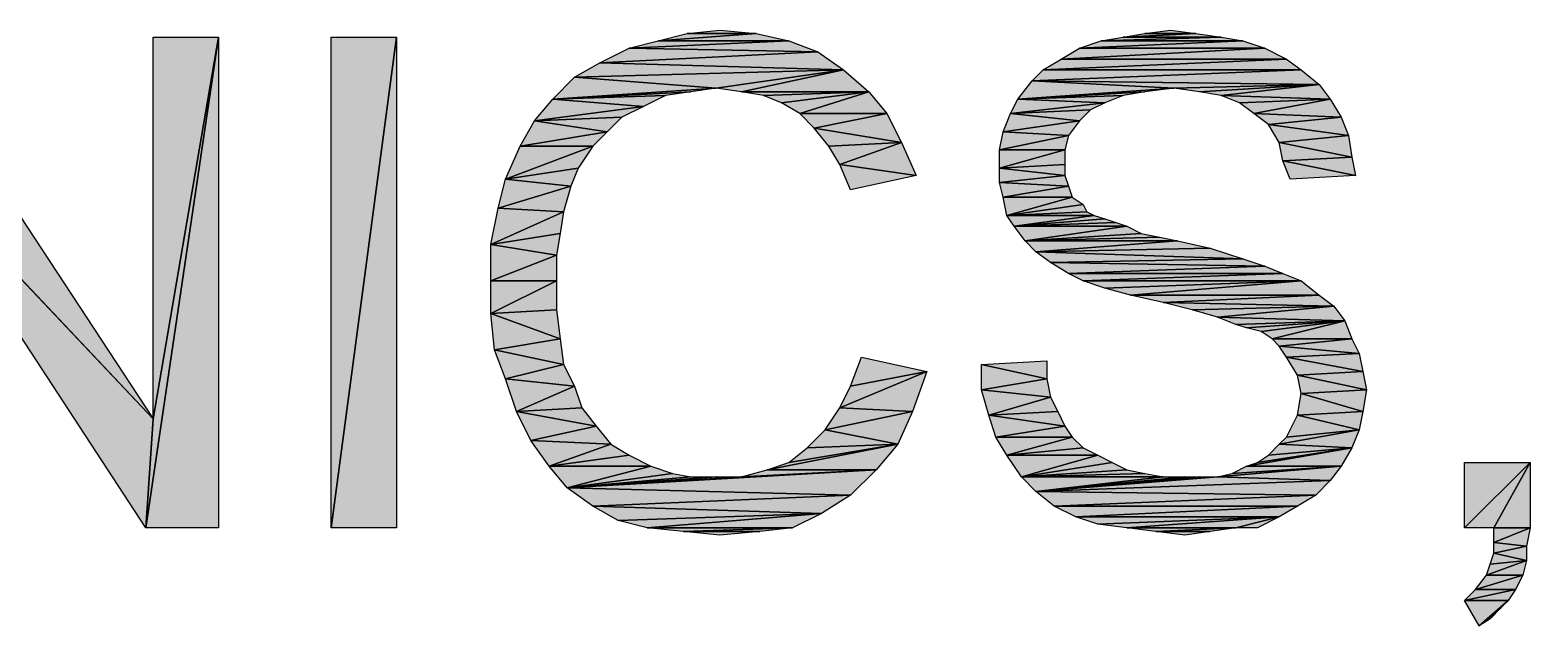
# Model space of a CAD drawing. Header units: millimetres. Extents: x -159 to 198, y 0 to 225.
# Drawn here: x 46.301 to 50.685, y 16.104 to 17.845 of the extents above; entities that cross this region are included whole.
import ezdxf

# ---------------------------------------------------------------- set-up
doc = ezdxf.new("R2010")
doc.units = ezdxf.units.MM
doc.header["$LTSCALE"] = 10.89
doc.layers.add('12_COIN_DXF_FORMAT', color=7, linetype='CONTINUOUS')

# ---------------------------------------------------------------- blocks, each defined once
blk = doc.blocks.new('A_C4F889353_BL2', base_point=(32.2476, 18.7626))
at = {"layer": '12_COIN_DXF_FORMAT', "color": 7, "linetype": 'Continuous'}
for p, q in [((48.2215, 17.8342), (48.317, 17.8448)), ((48.317, 17.8448), (48.4232, 17.8342)), ((49.5592, 17.8342), (49.6336, 17.8448)), ((49.6336, 17.8448), (49.7079, 17.8342)), ((45.9281, 17.8236), (46.6607, 16.7088)), ((46.8518, 17.8236), (46.6395, 16.3902)), ((46.6395, 16.3902), (46.8518, 17.8236)), ((46.6607, 16.7088), (46.6607, 17.8236)), ((46.6607, 17.8236), (46.8518, 17.8236)), ((46.8518, 17.8236), (46.6607, 16.7088)), ((46.6607, 16.7088), (46.8518, 17.8236)), ((46.8518, 17.8236), (46.8518, 16.3902)), ((47.181, 16.3902), (47.181, 17.8236)), ((47.181, 17.8236), (47.3721, 17.8236)), ((47.3721, 17.8236), (47.181, 16.3902)), ((47.181, 16.3902), (47.3721, 17.8236)), ((47.3721, 17.8236), (47.3721, 16.3902)), ((48.0516, 17.7917), (48.1365, 17.813)), ((48.5188, 17.813), (48.0516, 17.7917)), ((48.0516, 17.7917), (48.5188, 17.813)), ((48.1365, 17.813), (48.2215, 17.8342)), ((48.4232, 17.8342), (48.1365, 17.813)), ((48.1365, 17.813), (48.4232, 17.8342)), ((48.5188, 17.813), (48.1365, 17.813)), ((48.1365, 17.813), (48.5188, 17.813)), ((48.4232, 17.8342), (48.2215, 17.8342)), ((48.2215, 17.8342), (48.4232, 17.8342)), ((48.4232, 17.8342), (48.5188, 17.813)), ((48.5188, 17.813), (48.6037, 17.7811)), ((49.3681, 17.7917), (49.4318, 17.813)), ((49.8459, 17.813), (49.3681, 17.7917)), ((49.3681, 17.7917), (49.8459, 17.813)), ((49.4318, 17.813), (49.4955, 17.8236)), ((49.7822, 17.8236), (49.4318, 17.813)), ((49.4318, 17.813), (49.7822, 17.8236)), ((49.8459, 17.813), (49.4318, 17.813)), ((49.4318, 17.813), (49.8459, 17.813)), ((49.4955, 17.8236), (49.5592, 17.8342)), ((49.7079, 17.8342), (49.4955, 17.8236)), ((49.4955, 17.8236), (49.7079, 17.8342)), ((49.7822, 17.8236), (49.4955, 17.8236)), ((49.4955, 17.8236), (49.7822, 17.8236)), ((49.7079, 17.8342), (49.5592, 17.8342)), ((49.5592, 17.8342), (49.7079, 17.8342)), ((49.7079, 17.8342), (49.7822, 17.8236)), ((49.7822, 17.8236), (49.8459, 17.813)), ((49.8459, 17.813), (49.9096, 17.7917)), ((47.9667, 17.7493), (48.0516, 17.7917)), ((48.6037, 17.7811), (47.9667, 17.7493)), ((47.9667, 17.7493), (48.6037, 17.7811)), ((48.6037, 17.7811), (48.0516, 17.7917)), ((48.0516, 17.7917), (48.6037, 17.7811)), ((48.6037, 17.7811), (48.678, 17.728)), ((49.262, 17.728), (49.315, 17.7599)), ((49.9733, 17.7599), (49.262, 17.728)), ((49.262, 17.728), (49.9733, 17.7599)), ((49.315, 17.7599), (49.3681, 17.7917)), ((49.9096, 17.7917), (49.315, 17.7599)), ((49.315, 17.7599), (49.9096, 17.7917)), ((49.9733, 17.7599), (49.315, 17.7599)), ((49.315, 17.7599), (49.9733, 17.7599)), ((49.9096, 17.7917), (49.3681, 17.7917)), ((49.3681, 17.7917), (49.9096, 17.7917)), ((49.9096, 17.7917), (49.9733, 17.7599)), ((49.9733, 17.7599), (50.0158, 17.728)), ((47.8923, 17.7068), (47.9667, 17.7493)), ((48.678, 17.728), (47.8923, 17.7068)), ((47.8923, 17.7068), (48.678, 17.728)), ((48.678, 17.728), (47.9667, 17.7493)), ((47.9667, 17.7493), (48.678, 17.728)), ((48.678, 17.728), (48.3064, 17.6749)), ((48.3064, 17.6749), (48.678, 17.728)), ((48.678, 17.728), (48.3807, 17.6643)), ((48.3807, 17.6643), (48.678, 17.728)), ((48.678, 17.728), (48.7523, 17.6643)), ((49.2301, 17.6962), (49.262, 17.728)), ((50.0158, 17.728), (49.2301, 17.6962)), ((49.2301, 17.6962), (50.0158, 17.728)), ((50.0158, 17.728), (49.262, 17.728)), ((49.262, 17.728), (50.0158, 17.728)), ((50.0158, 17.728), (50.0689, 17.6856)), ((47.8286, 17.6431), (47.8923, 17.7068)), ((47.8286, 17.6431), (48.3064, 17.6749)), ((48.3064, 17.6749), (47.8286, 17.6431)), ((48.3064, 17.6749), (47.8923, 17.7068)), ((47.8923, 17.7068), (48.3064, 17.6749)), ((48.3064, 17.6749), (48.2321, 17.6643)), ((48.3807, 17.6643), (48.3064, 17.6749)), ((49.1876, 17.6431), (49.2301, 17.6962)), ((49.1876, 17.6431), (49.6442, 17.6749)), ((49.6442, 17.6749), (49.1876, 17.6431)), ((50.0689, 17.6856), (49.2301, 17.6962)), ((49.6442, 17.6749), (49.2301, 17.6962)), ((49.2301, 17.6962), (50.0689, 17.6856)), ((49.2301, 17.6962), (49.6442, 17.6749)), ((49.6442, 17.6749), (49.5592, 17.6643)), ((50.0689, 17.6856), (49.6442, 17.6749)), ((49.6442, 17.6749), (50.0689, 17.6856)), ((49.7185, 17.6643), (49.6442, 17.6749)), ((50.0689, 17.6856), (49.7185, 17.6643)), ((49.7185, 17.6643), (50.0689, 17.6856)), ((50.0689, 17.6856), (49.7822, 17.6537)), ((49.7822, 17.6537), (50.0689, 17.6856)), ((50.0689, 17.6856), (50.1007, 17.6431)), ((47.7755, 17.5794), (47.8286, 17.6431)), ((47.8286, 17.6431), (48.2321, 17.6643)), ((48.2321, 17.6643), (47.8286, 17.6431)), ((48.1578, 17.6537), (47.8286, 17.6431)), ((47.8286, 17.6431), (48.1578, 17.6537)), ((48.0941, 17.6218), (47.8286, 17.6431)), ((47.8286, 17.6431), (48.0941, 17.6218)), ((48.1578, 17.6537), (48.0941, 17.6218)), ((48.2321, 17.6643), (48.1578, 17.6537)), ((48.7523, 17.6643), (48.3807, 17.6643)), ((48.4444, 17.6537), (48.3807, 17.6643)), ((48.3807, 17.6643), (48.7523, 17.6643)), ((48.7523, 17.6643), (48.4444, 17.6537)), ((48.4444, 17.6537), (48.7523, 17.6643)), ((48.4975, 17.6325), (48.4444, 17.6537)), ((48.7523, 17.6643), (48.4975, 17.6325)), ((48.4975, 17.6325), (48.7523, 17.6643)), ((48.5506, 17.6006), (48.4975, 17.6325)), ((48.7523, 17.6643), (48.5506, 17.6006)), ((48.5506, 17.6006), (48.7523, 17.6643)), ((48.7523, 17.6643), (48.8054, 17.6006)), ((49.1664, 17.6006), (49.1876, 17.6431)), ((49.1664, 17.6006), (49.4425, 17.6325)), ((49.4425, 17.6325), (49.1664, 17.6006)), ((49.1876, 17.6431), (49.5592, 17.6643)), ((49.5592, 17.6643), (49.1876, 17.6431)), ((49.4955, 17.6537), (49.1876, 17.6431)), ((49.1876, 17.6431), (49.4955, 17.6537)), ((49.4425, 17.6325), (49.1876, 17.6431)), ((49.1876, 17.6431), (49.4425, 17.6325)), ((49.4425, 17.6325), (49.4, 17.6112)), ((49.4955, 17.6537), (49.4425, 17.6325)), ((49.5592, 17.6643), (49.4955, 17.6537)), ((49.7822, 17.6537), (49.7185, 17.6643)), ((50.1007, 17.6431), (49.7822, 17.6537)), ((49.8353, 17.6325), (49.7822, 17.6537)), ((49.7822, 17.6537), (50.1007, 17.6431)), ((50.1007, 17.6431), (49.8353, 17.6325)), ((49.8353, 17.6325), (50.1007, 17.6431)), ((49.8778, 17.6006), (49.8353, 17.6325)), ((50.1007, 17.6431), (49.8778, 17.6006)), ((49.8778, 17.6006), (50.1007, 17.6431)), ((50.1007, 17.6431), (50.1326, 17.59)), ((47.7331, 17.5051), (47.7755, 17.5794)), ((47.7755, 17.5794), (48.0941, 17.6218)), ((48.0941, 17.6218), (47.7755, 17.5794)), ((48.0304, 17.59), (47.7755, 17.5794)), ((47.7755, 17.5794), (48.0304, 17.59)), ((47.9879, 17.5475), (47.7755, 17.5794)), ((47.7755, 17.5794), (47.9879, 17.5475)), ((48.0304, 17.59), (47.9879, 17.5475)), ((48.0941, 17.6218), (48.0304, 17.59)), ((48.8054, 17.6006), (48.5506, 17.6006)), ((48.5931, 17.5581), (48.5506, 17.6006)), ((48.5506, 17.6006), (48.8054, 17.6006)), ((48.8054, 17.6006), (48.5931, 17.5581)), ((48.5931, 17.5581), (48.8054, 17.6006)), ((48.8054, 17.6006), (48.8479, 17.5157)), ((49.1452, 17.5475), (49.1664, 17.6006)), ((49.3681, 17.5794), (49.1452, 17.5475)), ((49.1452, 17.5475), (49.3681, 17.5794)), ((49.4, 17.6112), (49.1664, 17.6006)), ((49.1664, 17.6006), (49.4, 17.6112)), ((49.3681, 17.5794), (49.1664, 17.6006)), ((49.1664, 17.6006), (49.3681, 17.5794)), ((49.3681, 17.5794), (49.3363, 17.5369)), ((49.4, 17.6112), (49.3681, 17.5794)), ((50.1326, 17.59), (49.8778, 17.6006)), ((49.9202, 17.5688), (49.8778, 17.6006)), ((49.8778, 17.6006), (50.1326, 17.59)), ((50.1326, 17.59), (49.9202, 17.5688)), ((49.9202, 17.5688), (50.1326, 17.59)), ((50.1326, 17.59), (50.1538, 17.5369)), ((47.9879, 17.5475), (47.7331, 17.5051)), ((47.7331, 17.5051), (47.9879, 17.5475)), ((47.9879, 17.5475), (47.9454, 17.5051)), ((48.8479, 17.5157), (48.5931, 17.5581)), ((48.6355, 17.5051), (48.5931, 17.5581)), ((48.5931, 17.5581), (48.8479, 17.5157)), ((49.1346, 17.4944), (49.1452, 17.5475)), ((49.3363, 17.5369), (49.1346, 17.4944)), ((49.1346, 17.4944), (49.3363, 17.5369)), ((49.3363, 17.5369), (49.1452, 17.5475)), ((49.1452, 17.5475), (49.3363, 17.5369)), ((49.3363, 17.5369), (49.3257, 17.4944)), ((50.1538, 17.5369), (49.9202, 17.5688)), ((49.9521, 17.5157), (49.9202, 17.5688)), ((49.9202, 17.5688), (50.1538, 17.5369)), ((50.1538, 17.5369), (49.9521, 17.5157)), ((49.9521, 17.5157), (50.1538, 17.5369)), ((50.1538, 17.5369), (50.1644, 17.4732)), ((46.6607, 16.7088), (45.9175, 17.4944)), ((46.6395, 16.3902), (45.9175, 17.4944)), ((45.9175, 17.4944), (46.6607, 16.7088)), ((47.6906, 17.4095), (47.9454, 17.5051)), ((47.6906, 17.4095), (47.7331, 17.5051)), ((47.9454, 17.5051), (47.6906, 17.4095)), ((47.9454, 17.5051), (47.7331, 17.5051)), ((47.7331, 17.5051), (47.9454, 17.5051)), ((47.9454, 17.5051), (47.9029, 17.4414)), ((48.8479, 17.5157), (48.6355, 17.5051)), ((48.6355, 17.5051), (48.8479, 17.5157)), ((48.6674, 17.452), (48.6355, 17.5051)), ((48.8479, 17.5157), (48.6674, 17.452)), ((48.6674, 17.452), (48.8479, 17.5157)), ((48.8479, 17.5157), (48.8904, 17.4201)), ((49.3257, 17.4944), (49.1346, 17.4944)), ((49.1346, 17.4414), (49.3257, 17.4944)), ((49.1346, 17.4414), (49.1346, 17.4944)), ((49.1346, 17.4944), (49.3257, 17.4944)), ((49.3257, 17.4944), (49.1346, 17.4414)), ((49.3257, 17.4944), (49.3257, 17.452)), ((50.1644, 17.4732), (49.9521, 17.5157)), ((49.9627, 17.4626), (49.9521, 17.5157)), ((49.9521, 17.5157), (50.1644, 17.4732)), ((48.8904, 17.4201), (48.6674, 17.452)), ((48.6992, 17.3777), (48.6674, 17.452)), ((48.6674, 17.452), (48.8904, 17.4201)), ((49.3257, 17.452), (49.1346, 17.4414)), ((49.1346, 17.4414), (49.3257, 17.452)), ((49.3257, 17.452), (49.3257, 17.4201)), ((50.1644, 17.4732), (49.9627, 17.4626)), ((49.9627, 17.4626), (50.1644, 17.4732)), ((50.175, 17.4201), (49.9627, 17.4626)), ((49.9839, 17.4095), (49.9627, 17.4626)), ((49.9627, 17.4626), (50.175, 17.4201)), ((50.1644, 17.4732), (50.175, 17.4201)), ((47.6694, 17.3246), (47.6906, 17.4095)), ((47.9029, 17.4414), (47.6906, 17.4095)), ((47.6906, 17.4095), (47.9029, 17.4414)), ((47.8817, 17.3883), (47.6906, 17.4095)), ((47.6906, 17.4095), (47.8817, 17.3883)), ((47.9029, 17.4414), (47.8817, 17.3883)), ((48.8904, 17.4201), (48.6992, 17.3777)), ((49.3257, 17.4201), (49.1346, 17.4414)), ((49.1346, 17.3989), (49.1346, 17.4414)), ((49.1346, 17.4414), (49.3257, 17.4201)), ((49.3257, 17.4201), (49.1346, 17.3989)), ((49.1346, 17.3989), (49.3257, 17.4201)), ((49.3257, 17.4201), (49.3363, 17.3883)), ((50.175, 17.4201), (49.9839, 17.4095)), ((47.8817, 17.3883), (47.6694, 17.3246)), ((47.6694, 17.3246), (47.8817, 17.3883)), ((47.8817, 17.3883), (47.8605, 17.3139)), ((49.3363, 17.3883), (49.1346, 17.3989)), ((49.1452, 17.3564), (49.1346, 17.3989)), ((49.1346, 17.3989), (49.3363, 17.3883)), ((49.3363, 17.3883), (49.1452, 17.3564)), ((49.1452, 17.3564), (49.3363, 17.3883)), ((49.3363, 17.3883), (49.3469, 17.3564)), ((47.6481, 17.2184), (47.6694, 17.3246)), ((47.8605, 17.3139), (47.6694, 17.3246)), ((47.6694, 17.3246), (47.8605, 17.3139)), ((49.3469, 17.3564), (49.1452, 17.3564)), ((49.1558, 17.3033), (49.1452, 17.3564)), ((49.1452, 17.3564), (49.3469, 17.3564)), ((49.1558, 17.3033), (49.3469, 17.3564)), ((49.3469, 17.3564), (49.1558, 17.3033)), ((49.1558, 17.3033), (49.3788, 17.3352)), ((49.3788, 17.3352), (49.1558, 17.3033)), ((49.3469, 17.3564), (49.3788, 17.3352)), ((49.3788, 17.3352), (49.3894, 17.3139)), ((47.6481, 17.2184), (47.8605, 17.3139)), ((47.8605, 17.3139), (47.6481, 17.2184)), ((47.8605, 17.3139), (47.8499, 17.2502)), ((49.3894, 17.3139), (49.1558, 17.3033)), ((49.1558, 17.3033), (49.3894, 17.3139)), ((49.4106, 17.3033), (49.1558, 17.3033)), ((49.177, 17.2715), (49.1558, 17.3033)), ((49.1558, 17.3033), (49.4106, 17.3033)), ((49.177, 17.2715), (49.4106, 17.3033)), ((49.4106, 17.3033), (49.177, 17.2715)), ((49.177, 17.2715), (49.4425, 17.2927)), ((49.4425, 17.2927), (49.177, 17.2715)), ((49.4743, 17.2821), (49.177, 17.2715)), ((49.177, 17.2715), (49.4743, 17.2821)), ((49.3894, 17.3139), (49.4106, 17.3033)), ((49.4106, 17.3033), (49.4425, 17.2927)), ((49.4425, 17.2927), (49.4743, 17.2821)), ((49.4743, 17.2821), (49.5062, 17.2715)), ((47.8499, 17.2502), (47.6481, 17.2184)), ((47.6481, 17.2184), (47.8499, 17.2502)), ((47.8499, 17.2502), (47.8392, 17.1865)), ((49.5062, 17.2715), (49.177, 17.2715)), ((49.2089, 17.229), (49.177, 17.2715)), ((49.177, 17.2715), (49.5062, 17.2715)), ((49.2089, 17.229), (49.5062, 17.2715)), ((49.5062, 17.2715), (49.2089, 17.229)), ((49.2089, 17.229), (49.5486, 17.2502)), ((49.5486, 17.2502), (49.2089, 17.229)), ((49.6017, 17.2396), (49.2089, 17.229)), ((49.2089, 17.229), (49.6017, 17.2396)), ((49.6548, 17.229), (49.2089, 17.229)), ((49.2407, 17.1972), (49.2089, 17.229)), ((49.2089, 17.229), (49.6548, 17.229)), ((49.2407, 17.1972), (49.6548, 17.229)), ((49.6548, 17.229), (49.2407, 17.1972)), ((49.5062, 17.2715), (49.5486, 17.2502)), ((49.5486, 17.2502), (49.6017, 17.2396)), ((49.6017, 17.2396), (49.6548, 17.229)), ((49.6548, 17.229), (49.7504, 17.2078)), ((47.8392, 17.1865), (47.6481, 17.2184)), ((47.6481, 17.1122), (47.6481, 17.2184)), ((47.6481, 17.2184), (47.8392, 17.1865)), ((47.8392, 17.1865), (47.6481, 17.1122)), ((47.6481, 17.1122), (47.8392, 17.1865)), ((47.8392, 17.1865), (47.8392, 17.1122)), ((49.7504, 17.2078), (49.2407, 17.1972)), ((49.2407, 17.1972), (49.7504, 17.2078)), ((49.8459, 17.1759), (49.2407, 17.1972)), ((49.2832, 17.1653), (49.2407, 17.1972)), ((49.2407, 17.1972), (49.8459, 17.1759)), ((49.7504, 17.2078), (49.8459, 17.1759)), ((49.8459, 17.1759), (49.2832, 17.1653)), ((49.2832, 17.1653), (49.8459, 17.1759)), ((49.9096, 17.1547), (49.2832, 17.1653)), ((49.3363, 17.1335), (49.2832, 17.1653)), ((49.2832, 17.1653), (49.9096, 17.1547)), ((49.9096, 17.1547), (49.3363, 17.1335)), ((49.3363, 17.1335), (49.9096, 17.1547)), ((49.8459, 17.1759), (49.9096, 17.1547)), ((49.9096, 17.1547), (49.9627, 17.1335)), ((47.8392, 17.1122), (47.6481, 17.1122)), ((47.6481, 17.0167), (47.8392, 17.1122)), ((47.6481, 17.0167), (47.6481, 17.1122)), ((47.6481, 17.1122), (47.8392, 17.1122)), ((47.8392, 17.1122), (47.6481, 17.0167)), ((47.8392, 17.1122), (47.8392, 17.0273)), ((49.9627, 17.1335), (49.3363, 17.1335)), ((49.3788, 17.1122), (49.3363, 17.1335)), ((49.3363, 17.1335), (49.9627, 17.1335)), ((49.9627, 17.1335), (49.3788, 17.1122)), ((49.3788, 17.1122), (49.9627, 17.1335)), ((50.0158, 17.1122), (49.3788, 17.1122)), ((49.4425, 17.091), (49.3788, 17.1122)), ((49.3788, 17.1122), (50.0158, 17.1122)), ((50.0158, 17.1122), (49.4425, 17.091)), ((49.4425, 17.091), (50.0158, 17.1122)), ((50.0158, 17.1122), (49.5168, 17.0698)), ((49.5168, 17.0698), (50.0158, 17.1122)), ((49.9627, 17.1335), (50.0158, 17.1122)), ((50.0158, 17.1122), (50.0689, 17.0698)), ((49.5168, 17.0698), (49.4425, 17.091)), ((50.0689, 17.0698), (49.5168, 17.0698)), ((49.6123, 17.0485), (49.5168, 17.0698)), ((49.5168, 17.0698), (50.0689, 17.0698)), ((50.0689, 17.0698), (49.6123, 17.0485)), ((49.6123, 17.0485), (50.0689, 17.0698)), ((50.0689, 17.0698), (50.1113, 17.0379)), ((47.8392, 17.0273), (47.6481, 17.0167)), ((47.6481, 17.0167), (47.8392, 17.0273)), ((47.8499, 16.9423), (47.6481, 17.0167)), ((47.6588, 16.9105), (47.6481, 17.0167)), ((47.6481, 17.0167), (47.8499, 16.9423)), ((47.8392, 17.0273), (47.8499, 16.9423)), ((50.1113, 17.0379), (49.6123, 17.0485)), ((49.6973, 17.0273), (49.6123, 17.0485)), ((49.6123, 17.0485), (50.1113, 17.0379)), ((50.1113, 17.0379), (49.6973, 17.0273)), ((49.6973, 17.0273), (50.1113, 17.0379)), ((49.7716, 17.006), (49.6973, 17.0273)), ((50.1113, 17.0379), (49.7716, 17.006)), ((49.7716, 17.006), (50.1113, 17.0379)), ((50.1113, 17.0379), (50.1432, 16.9954)), ((50.1432, 16.9954), (49.7716, 17.006)), ((49.8247, 16.9848), (49.7716, 17.006)), ((49.7716, 17.006), (50.1432, 16.9954)), ((50.1432, 16.9954), (49.8247, 16.9848)), ((49.8247, 16.9848), (50.1432, 16.9954)), ((49.8565, 16.9742), (49.8247, 16.9848)), ((50.1432, 16.9954), (49.8565, 16.9742)), ((49.8565, 16.9742), (50.1432, 16.9954)), ((49.899, 16.9636), (49.8565, 16.9742)), ((50.1432, 16.9954), (49.899, 16.9636)), ((49.899, 16.9636), (50.1432, 16.9954)), ((50.1432, 16.9954), (49.9308, 16.9423)), ((49.9308, 16.9423), (50.1432, 16.9954)), ((50.1432, 16.9954), (50.1644, 16.9423)), ((47.8499, 16.9423), (47.6588, 16.9105)), ((47.6588, 16.9105), (47.8499, 16.9423)), ((47.8499, 16.9423), (47.8605, 16.868)), ((49.9308, 16.9423), (49.899, 16.9636)), ((50.1644, 16.9423), (49.9308, 16.9423)), ((49.9521, 16.9211), (49.9308, 16.9423)), ((49.9308, 16.9423), (50.1644, 16.9423)), ((50.1644, 16.9423), (49.9521, 16.9211)), ((49.9521, 16.9211), (50.1644, 16.9423)), ((50.1857, 16.8999), (49.9521, 16.9211)), ((49.9733, 16.8893), (49.9521, 16.9211)), ((49.9521, 16.9211), (50.1857, 16.8999)), ((50.1644, 16.9423), (50.1857, 16.8999)), ((47.8605, 16.868), (47.6588, 16.9105)), ((47.6906, 16.8256), (47.6588, 16.9105)), ((47.6588, 16.9105), (47.8605, 16.868)), ((48.6992, 16.8043), (48.7311, 16.8893)), ((48.7311, 16.8893), (48.9222, 16.8468)), ((49.0815, 16.868), (49.2726, 16.8786)), ((49.2726, 16.8786), (49.2726, 16.8256)), ((50.1857, 16.8999), (49.9733, 16.8893)), ((49.9733, 16.8893), (50.1857, 16.8999)), ((50.1963, 16.8468), (49.9733, 16.8893)), ((50.0052, 16.8362), (49.9733, 16.8893)), ((49.9733, 16.8893), (50.1963, 16.8468)), ((50.1857, 16.8999), (50.1963, 16.8468)), ((47.8605, 16.868), (47.6906, 16.8256)), ((47.6906, 16.8256), (47.8605, 16.868)), ((47.8605, 16.868), (47.8923, 16.8043)), ((48.9222, 16.8468), (48.6674, 16.7406)), ((48.6674, 16.7406), (48.9222, 16.8468)), ((48.9222, 16.8468), (48.6992, 16.8043)), ((48.6992, 16.8043), (48.9222, 16.8468)), ((48.9222, 16.8468), (48.8797, 16.73)), ((49.2726, 16.8256), (49.0815, 16.868)), ((49.0815, 16.7937), (49.0815, 16.868)), ((49.0815, 16.868), (49.2726, 16.8256)), ((50.1963, 16.8468), (50.0052, 16.8362)), ((50.0052, 16.8362), (50.1963, 16.8468)), ((50.2069, 16.7937), (50.0052, 16.8362)), ((50.0158, 16.7831), (50.0052, 16.8362)), ((50.0052, 16.8362), (50.2069, 16.7937)), ((50.1963, 16.8468), (50.2069, 16.7937)), ((47.8923, 16.8043), (47.6906, 16.8256)), ((47.7225, 16.73), (47.6906, 16.8256)), ((47.6906, 16.8256), (47.8923, 16.8043)), ((47.7225, 16.73), (47.8923, 16.8043)), ((47.8923, 16.8043), (47.7225, 16.73)), ((47.8923, 16.8043), (47.9136, 16.7406)), ((48.6674, 16.7406), (48.6992, 16.8043)), ((49.2726, 16.8256), (49.0815, 16.7937)), ((49.0815, 16.7937), (49.2726, 16.8256)), ((49.2832, 16.7725), (49.0815, 16.7937)), ((49.1027, 16.7194), (49.0815, 16.7937)), ((49.0815, 16.7937), (49.2832, 16.7725)), ((49.2726, 16.8256), (49.2832, 16.7725)), ((50.2069, 16.7937), (50.0158, 16.7831)), ((50.0158, 16.7831), (50.2069, 16.7937)), ((50.2069, 16.7937), (50.1963, 16.73)), ((49.1027, 16.7194), (49.2832, 16.7725)), ((49.2832, 16.7725), (49.1027, 16.7194)), ((49.2832, 16.7725), (49.3044, 16.73)), ((50.0052, 16.7194), (50.0158, 16.7831)), ((50.1963, 16.73), (50.0158, 16.7831)), ((50.0158, 16.7831), (50.1963, 16.73)), ((46.6607, 16.7088), (46.6395, 16.3902)), ((46.6395, 16.3902), (46.6607, 16.7088)), ((47.9136, 16.7406), (47.7225, 16.73)), ((47.7225, 16.73), (47.9136, 16.7406)), ((47.956, 16.6875), (47.7225, 16.73)), ((47.7649, 16.6451), (47.7225, 16.73)), ((47.7225, 16.73), (47.956, 16.6875)), ((47.9136, 16.7406), (47.956, 16.6875)), ((48.6249, 16.6769), (48.6674, 16.7406)), ((48.8797, 16.73), (48.6249, 16.6769)), ((48.6249, 16.6769), (48.8797, 16.73)), ((48.8797, 16.73), (48.6674, 16.7406)), ((48.6674, 16.7406), (48.8797, 16.73)), ((48.8797, 16.73), (48.8373, 16.6344)), ((49.3044, 16.73), (49.1027, 16.7194)), ((49.1027, 16.7194), (49.3044, 16.73)), ((49.3257, 16.6875), (49.1027, 16.7194)), ((49.1239, 16.6557), (49.1027, 16.7194)), ((49.1027, 16.7194), (49.3257, 16.6875)), ((49.3044, 16.73), (49.3257, 16.6875)), ((49.9733, 16.6557), (50.0052, 16.7194)), ((50.1963, 16.73), (50.0052, 16.7194)), ((50.0052, 16.7194), (50.1963, 16.73)), ((50.1857, 16.6769), (50.0052, 16.7194)), ((50.0052, 16.7194), (50.1857, 16.6769)), ((50.1963, 16.73), (50.1857, 16.6769)), ((47.956, 16.6875), (47.7649, 16.6451)), ((47.7649, 16.6451), (47.956, 16.6875)), ((47.956, 16.6875), (47.9985, 16.6344)), ((48.5718, 16.6238), (48.6249, 16.6769)), ((48.8373, 16.6344), (48.6249, 16.6769)), ((48.6249, 16.6769), (48.8373, 16.6344)), ((49.3257, 16.6875), (49.1239, 16.6557)), ((49.1239, 16.6557), (49.3257, 16.6875)), ((49.3257, 16.6875), (49.3469, 16.6557)), ((50.1857, 16.6769), (49.9521, 16.6344)), ((49.9521, 16.6344), (50.1857, 16.6769)), ((50.1857, 16.6769), (49.9733, 16.6557)), ((49.9733, 16.6557), (50.1857, 16.6769)), ((50.1857, 16.6769), (50.1644, 16.6238)), ((47.9985, 16.6344), (47.7649, 16.6451)), ((47.818, 16.5707), (47.7649, 16.6451)), ((47.7649, 16.6451), (47.9985, 16.6344)), ((47.818, 16.5707), (47.9985, 16.6344)), ((47.9985, 16.6344), (47.818, 16.5707)), ((47.9985, 16.6344), (48.0516, 16.6026)), ((48.8373, 16.6344), (48.455, 16.5601)), ((48.455, 16.5601), (48.8373, 16.6344)), ((48.8373, 16.6344), (48.5188, 16.5814)), ((48.5188, 16.5814), (48.8373, 16.6344)), ((48.5188, 16.5814), (48.5718, 16.6238)), ((48.8373, 16.6344), (48.5718, 16.6238)), ((48.5718, 16.6238), (48.8373, 16.6344)), ((48.8373, 16.6344), (48.7736, 16.5601)), ((49.3469, 16.6557), (49.1239, 16.6557)), ((49.1558, 16.6026), (49.1239, 16.6557)), ((49.1239, 16.6557), (49.3469, 16.6557)), ((49.1558, 16.6026), (49.3469, 16.6557)), ((49.3469, 16.6557), (49.1558, 16.6026)), ((49.3788, 16.6238), (49.1558, 16.6026)), ((49.1558, 16.6026), (49.3788, 16.6238)), ((49.3469, 16.6557), (49.3788, 16.6238)), ((49.3788, 16.6238), (49.4212, 16.6026)), ((50.1644, 16.6238), (49.8565, 16.5707)), ((49.8565, 16.5707), (50.1644, 16.6238)), ((50.1644, 16.6238), (49.8884, 16.5814)), ((49.8884, 16.5814), (50.1644, 16.6238)), ((49.9202, 16.6026), (49.9521, 16.6344)), ((50.1644, 16.6238), (49.9202, 16.6026)), ((49.9202, 16.6026), (50.1644, 16.6238)), ((49.9521, 16.6344), (49.9733, 16.6557)), ((50.1644, 16.6238), (49.9521, 16.6344)), ((49.9521, 16.6344), (50.1644, 16.6238)), ((50.1644, 16.6238), (50.1326, 16.5707)), ((48.0516, 16.6026), (47.818, 16.5707)), ((47.818, 16.5707), (48.0516, 16.6026)), ((48.1153, 16.5707), (47.818, 16.5707)), ((47.8711, 16.507), (47.818, 16.5707)), ((47.818, 16.5707), (48.1153, 16.5707)), ((47.8711, 16.507), (48.1153, 16.5707)), ((48.1153, 16.5707), (47.8711, 16.507)), ((48.0516, 16.6026), (48.1153, 16.5707)), ((48.1153, 16.5707), (48.179, 16.5495)), ((48.455, 16.5601), (48.5188, 16.5814)), ((49.4212, 16.6026), (49.1558, 16.6026)), ((49.1983, 16.5389), (49.1558, 16.6026)), ((49.1558, 16.6026), (49.4212, 16.6026)), ((49.1983, 16.5389), (49.4212, 16.6026)), ((49.4212, 16.6026), (49.1983, 16.5389)), ((49.1983, 16.5389), (49.4637, 16.5814)), ((49.4637, 16.5814), (49.1983, 16.5389)), ((49.4212, 16.6026), (49.4637, 16.5814)), ((49.4637, 16.5814), (49.5062, 16.5601)), ((50.1326, 16.5707), (49.7716, 16.5389)), ((49.7716, 16.5389), (50.1326, 16.5707)), ((49.8141, 16.5495), (49.8565, 16.5707)), ((50.1326, 16.5707), (49.8141, 16.5495)), ((49.8141, 16.5495), (50.1326, 16.5707)), ((49.8565, 16.5707), (49.8884, 16.5814)), ((50.1326, 16.5707), (49.8565, 16.5707)), ((49.8565, 16.5707), (50.1326, 16.5707)), ((49.8884, 16.5814), (49.9202, 16.6026)), ((50.1326, 16.5707), (50.1007, 16.5283)), ((50.4936, 16.3902), (50.4936, 16.5814)), ((50.4936, 16.5814), (50.6847, 16.5814)), ((50.6847, 16.5814), (50.4936, 16.3902)), ((50.4936, 16.3902), (50.6847, 16.5814)), ((50.6847, 16.5814), (50.5785, 16.3902)), ((50.5785, 16.3902), (50.6847, 16.5814)), ((50.6847, 16.5814), (50.6847, 16.3902)), ((48.7736, 16.5601), (47.8711, 16.507)), ((47.8711, 16.507), (48.7736, 16.5601)), ((47.8711, 16.507), (48.179, 16.5495)), ((48.179, 16.5495), (47.8711, 16.507)), ((48.3807, 16.5389), (47.8711, 16.507)), ((47.8711, 16.507), (48.3064, 16.5389)), ((48.3064, 16.5389), (47.8711, 16.507)), ((47.8711, 16.507), (48.2321, 16.5389)), ((48.2321, 16.5389), (47.8711, 16.507)), ((47.8711, 16.507), (48.3807, 16.5389)), ((48.179, 16.5495), (48.2321, 16.5389)), ((48.2321, 16.5389), (48.3064, 16.5389)), ((48.3064, 16.5389), (48.3807, 16.5389)), ((48.3807, 16.5389), (48.455, 16.5601)), ((48.7736, 16.5601), (48.3807, 16.5389)), ((48.3807, 16.5389), (48.7736, 16.5601)), ((48.7736, 16.5601), (48.455, 16.5601)), ((48.455, 16.5601), (48.7736, 16.5601)), ((48.7736, 16.5601), (48.6992, 16.4858)), ((49.1983, 16.5389), (49.5062, 16.5601)), ((49.5062, 16.5601), (49.1983, 16.5389)), ((49.5592, 16.5495), (49.1983, 16.5389)), ((49.1983, 16.5389), (49.5592, 16.5495)), ((49.6123, 16.5389), (49.1983, 16.5389)), ((49.2407, 16.4964), (49.1983, 16.5389)), ((49.1983, 16.5389), (49.6123, 16.5389)), ((49.2407, 16.4964), (49.7716, 16.5389)), ((49.7716, 16.5389), (49.2407, 16.4964)), ((49.2407, 16.4964), (49.7185, 16.5389)), ((49.7185, 16.5389), (49.2407, 16.4964)), ((49.2407, 16.4964), (49.676, 16.5389)), ((49.676, 16.5389), (49.2407, 16.4964)), ((49.2407, 16.4964), (49.6123, 16.5389)), ((49.6123, 16.5389), (49.2407, 16.4964)), ((50.1007, 16.5283), (49.2407, 16.4964)), ((49.2407, 16.4964), (50.1007, 16.5283)), ((49.5062, 16.5601), (49.5592, 16.5495)), ((49.5592, 16.5495), (49.6123, 16.5389)), ((49.6123, 16.5389), (49.676, 16.5389)), ((49.676, 16.5389), (49.7185, 16.5389)), ((49.7185, 16.5389), (49.7716, 16.5389)), ((49.7716, 16.5389), (49.8141, 16.5495)), ((50.1007, 16.5283), (49.7716, 16.5389)), ((49.7716, 16.5389), (50.1007, 16.5283)), ((50.1007, 16.5283), (50.0583, 16.4858)), ((48.6992, 16.4858), (47.8711, 16.507)), ((47.9454, 16.4539), (47.8711, 16.507)), ((47.8711, 16.507), (48.6992, 16.4858)), ((48.6992, 16.4858), (47.9454, 16.4539)), ((47.9454, 16.4539), (48.6992, 16.4858)), ((48.6992, 16.4858), (48.6143, 16.4327)), ((50.0583, 16.4858), (49.2407, 16.4964)), ((49.2938, 16.4539), (49.2407, 16.4964)), ((49.2407, 16.4964), (50.0583, 16.4858)), ((50.0583, 16.4858), (49.2938, 16.4539)), ((49.2938, 16.4539), (50.0583, 16.4858)), ((50.0583, 16.4858), (50.0052, 16.4539)), ((48.6143, 16.4327), (47.9454, 16.4539)), ((48.0197, 16.4115), (47.9454, 16.4539)), ((47.9454, 16.4539), (48.6143, 16.4327)), ((50.0052, 16.4539), (49.2938, 16.4539)), ((49.3575, 16.4221), (49.2938, 16.4539)), ((49.2938, 16.4539), (50.0052, 16.4539)), ((50.0052, 16.4539), (49.3575, 16.4221)), ((49.3575, 16.4221), (50.0052, 16.4539)), ((50.0052, 16.4539), (49.9521, 16.4221)), ((48.6143, 16.4327), (48.0197, 16.4115)), ((48.0197, 16.4115), (48.6143, 16.4327)), ((48.1047, 16.3902), (48.0197, 16.4115)), ((48.6143, 16.4327), (48.1047, 16.3902)), ((48.1047, 16.3902), (48.6143, 16.4327)), ((48.6143, 16.4327), (48.5294, 16.3902)), ((49.9521, 16.4221), (49.3575, 16.4221)), ((49.4212, 16.4009), (49.3575, 16.4221)), ((49.3575, 16.4221), (49.9521, 16.4221)), ((49.9521, 16.4221), (49.4212, 16.4009)), ((49.4212, 16.4009), (49.9521, 16.4221)), ((49.5062, 16.3902), (49.4212, 16.4009)), ((49.9521, 16.4221), (49.5062, 16.3902)), ((49.5062, 16.3902), (49.9521, 16.4221)), ((49.9521, 16.4221), (49.8247, 16.3902)), ((49.8247, 16.3902), (49.9521, 16.4221)), ((49.9521, 16.4221), (49.8884, 16.3902)), ((46.8518, 16.3902), (46.6395, 16.3902)), ((47.3721, 16.3902), (47.181, 16.3902)), ((48.5294, 16.3902), (48.1047, 16.3902)), ((48.2108, 16.3796), (48.1047, 16.3902)), ((48.1047, 16.3902), (48.5294, 16.3902)), ((48.5294, 16.3902), (48.2108, 16.3796)), ((48.2108, 16.3796), (48.5294, 16.3902)), ((48.4338, 16.3796), (48.2108, 16.3796)), ((48.317, 16.369), (48.2108, 16.3796)), ((48.2108, 16.3796), (48.4338, 16.3796)), ((48.4338, 16.3796), (48.317, 16.369)), ((48.5294, 16.3902), (48.4338, 16.3796)), ((49.8247, 16.3902), (49.5062, 16.3902)), ((49.5911, 16.3796), (49.5062, 16.3902)), ((49.5062, 16.3902), (49.8247, 16.3902)), ((49.8247, 16.3902), (49.5911, 16.3796)), ((49.5911, 16.3796), (49.8247, 16.3902)), ((49.7504, 16.3796), (49.5911, 16.3796)), ((49.676, 16.369), (49.5911, 16.3796)), ((49.5911, 16.3796), (49.7504, 16.3796)), ((49.7504, 16.3796), (49.676, 16.369)), ((49.8247, 16.3902), (49.7504, 16.3796)), ((49.8884, 16.3902), (49.8247, 16.3902)), ((50.5785, 16.3902), (50.4936, 16.3902)), ((50.6847, 16.3902), (50.5785, 16.3902)), ((50.5785, 16.3478), (50.5785, 16.3902)), ((50.5785, 16.3902), (50.6847, 16.3902)), ((50.6847, 16.3902), (50.5785, 16.3478)), ((50.5785, 16.3478), (50.6847, 16.3902)), ((50.6847, 16.3902), (50.6741, 16.3372)), ((50.5679, 16.2841), (50.5785, 16.3159)), ((50.6741, 16.3372), (50.5785, 16.3478)), ((50.5785, 16.3159), (50.5785, 16.3478)), ((50.5785, 16.3478), (50.6741, 16.3372)), ((50.6741, 16.3372), (50.5785, 16.3159)), ((50.5785, 16.3159), (50.6741, 16.3372)), ((50.6741, 16.2947), (50.5785, 16.3159)), ((50.5785, 16.3159), (50.6741, 16.2947)), ((50.6741, 16.3372), (50.6741, 16.2947)), ((50.6741, 16.2947), (50.5573, 16.2522)), ((50.5573, 16.2522), (50.6741, 16.2947)), ((50.5573, 16.2522), (50.5679, 16.2841)), ((50.6741, 16.2947), (50.5679, 16.2841)), ((50.5679, 16.2841), (50.6741, 16.2947)), ((50.6741, 16.2947), (50.6634, 16.2522)), ((50.5254, 16.2098), (50.5573, 16.2522)), ((50.6634, 16.2522), (50.5254, 16.2098)), ((50.5254, 16.2098), (50.6634, 16.2522)), ((50.6634, 16.2522), (50.5573, 16.2522)), ((50.5573, 16.2522), (50.6634, 16.2522)), ((50.6634, 16.2522), (50.6422, 16.2098)), ((50.4936, 16.1779), (50.5254, 16.2098)), ((50.6422, 16.2098), (50.4936, 16.1779)), ((50.4936, 16.1779), (50.6422, 16.2098)), ((50.621, 16.1779), (50.4936, 16.1779)), ((50.536, 16.1036), (50.4936, 16.1779)), ((50.4936, 16.1779), (50.621, 16.1779)), ((50.6422, 16.2098), (50.5254, 16.2098)), ((50.5254, 16.2098), (50.6422, 16.2098)), ((50.536, 16.1036), (50.621, 16.1779)), ((50.621, 16.1779), (50.536, 16.1036)), ((50.621, 16.1779), (50.5997, 16.1567)), ((50.6422, 16.2098), (50.621, 16.1779)), ((50.536, 16.1036), (50.5997, 16.1567)), ((50.5997, 16.1567), (50.536, 16.1036)), ((50.5997, 16.1567), (50.5679, 16.1248)), ((50.5679, 16.1248), (50.536, 16.1036))]:
    blk.add_line(p, q, dxfattribs=at)
for points in [[(48.317, 17.8448), (48.4232, 17.8342), (48.2215, 17.8342)], [(49.6336, 17.8448), (49.7079, 17.8342), (49.5592, 17.8342)], [(45.9281, 17.8236), (46.6607, 16.7088), (45.9175, 17.4944)], [(46.6607, 16.7088), (46.8518, 17.8236), (46.6395, 16.3902)], [(46.8518, 17.8236), (46.8518, 16.3902), (46.6395, 16.3902)], [(46.6607, 16.7088), (46.6607, 17.8236), (46.8518, 17.8236)], [(47.181, 16.3902), (47.181, 17.8236), (47.3721, 17.8236)], [(47.3721, 17.8236), (47.3721, 16.3902), (47.181, 16.3902)], [(48.0516, 17.7917), (48.1365, 17.813), (48.5188, 17.813)], [(48.5188, 17.813), (48.6037, 17.7811), (48.0516, 17.7917)], [(48.1365, 17.813), (48.2215, 17.8342), (48.4232, 17.8342)], [(48.4232, 17.8342), (48.5188, 17.813), (48.1365, 17.813)], [(49.3681, 17.7917), (49.4318, 17.813), (49.8459, 17.813)], [(49.8459, 17.813), (49.9096, 17.7917), (49.3681, 17.7917)], [(49.4318, 17.813), (49.4955, 17.8236), (49.7822, 17.8236)], [(49.7822, 17.8236), (49.8459, 17.813), (49.4318, 17.813)], [(49.4955, 17.8236), (49.5592, 17.8342), (49.7079, 17.8342)], [(49.7079, 17.8342), (49.7822, 17.8236), (49.4955, 17.8236)], [(47.9667, 17.7493), (48.0516, 17.7917), (48.6037, 17.7811)], [(48.6037, 17.7811), (48.678, 17.728), (47.9667, 17.7493)], [(49.262, 17.728), (49.315, 17.7599), (49.9733, 17.7599)], [(49.9733, 17.7599), (50.0158, 17.728), (49.262, 17.728)], [(49.315, 17.7599), (49.3681, 17.7917), (49.9096, 17.7917)], [(49.9096, 17.7917), (49.9733, 17.7599), (49.315, 17.7599)], [(47.8923, 17.7068), (47.9667, 17.7493), (48.678, 17.728)], [(47.8923, 17.7068), (48.678, 17.728), (48.3064, 17.6749)], [(48.3064, 17.6749), (48.678, 17.728), (48.3807, 17.6643)], [(48.678, 17.728), (48.7523, 17.6643), (48.3807, 17.6643)], [(49.2301, 17.6962), (49.262, 17.728), (50.0158, 17.728)], [(50.0158, 17.728), (50.0689, 17.6856), (49.2301, 17.6962)], [(47.8286, 17.6431), (47.8923, 17.7068), (48.3064, 17.6749)], [(48.2321, 17.6643), (47.8286, 17.6431), (48.3064, 17.6749)], [(49.1876, 17.6431), (49.2301, 17.6962), (49.6442, 17.6749)], [(49.5592, 17.6643), (49.1876, 17.6431), (49.6442, 17.6749)], [(50.0689, 17.6856), (49.6442, 17.6749), (49.2301, 17.6962)], [(49.6442, 17.6749), (50.0689, 17.6856), (49.7185, 17.6643)], [(49.7185, 17.6643), (50.0689, 17.6856), (49.7822, 17.6537)], [(50.0689, 17.6856), (50.1007, 17.6431), (49.7822, 17.6537)], [(47.7755, 17.5794), (47.8286, 17.6431), (48.0941, 17.6218)], [(48.1578, 17.6537), (47.8286, 17.6431), (48.2321, 17.6643)], [(48.1578, 17.6537), (48.0941, 17.6218), (47.8286, 17.6431)], [(48.4444, 17.6537), (48.3807, 17.6643), (48.7523, 17.6643)], [(48.4444, 17.6537), (48.7523, 17.6643), (48.4975, 17.6325)], [(48.4975, 17.6325), (48.7523, 17.6643), (48.5506, 17.6006)], [(48.7523, 17.6643), (48.8054, 17.6006), (48.5506, 17.6006)], [(49.1664, 17.6006), (49.1876, 17.6431), (49.4425, 17.6325)], [(49.4, 17.6112), (49.1664, 17.6006), (49.4425, 17.6325)], [(49.4955, 17.6537), (49.1876, 17.6431), (49.5592, 17.6643)], [(49.4955, 17.6537), (49.4425, 17.6325), (49.1876, 17.6431)], [(49.8353, 17.6325), (49.7822, 17.6537), (50.1007, 17.6431)], [(49.8353, 17.6325), (50.1007, 17.6431), (49.8778, 17.6006)], [(50.1007, 17.6431), (50.1326, 17.59), (49.8778, 17.6006)], [(47.7331, 17.5051), (47.7755, 17.5794), (47.9879, 17.5475)], [(48.0304, 17.59), (47.7755, 17.5794), (48.0941, 17.6218)], [(48.0304, 17.59), (47.9879, 17.5475), (47.7755, 17.5794)], [(48.5931, 17.5581), (48.5506, 17.6006), (48.8054, 17.6006)], [(48.8054, 17.6006), (48.8479, 17.5157), (48.5931, 17.5581)], [(49.1452, 17.5475), (49.1664, 17.6006), (49.3681, 17.5794)], [(49.3681, 17.5794), (49.3363, 17.5369), (49.1452, 17.5475)], [(49.4, 17.6112), (49.3681, 17.5794), (49.1664, 17.6006)], [(49.9202, 17.5688), (49.8778, 17.6006), (50.1326, 17.59)], [(50.1326, 17.59), (50.1538, 17.5369), (49.9202, 17.5688)], [(47.9879, 17.5475), (47.9454, 17.5051), (47.7331, 17.5051)], [(48.6355, 17.5051), (48.5931, 17.5581), (48.8479, 17.5157)], [(49.1346, 17.4944), (49.1452, 17.5475), (49.3363, 17.5369)], [(49.3363, 17.5369), (49.3257, 17.4944), (49.1346, 17.4944)], [(49.9521, 17.5157), (49.9202, 17.5688), (50.1538, 17.5369)], [(50.1538, 17.5369), (50.1644, 17.4732), (49.9521, 17.5157)], [(46.6395, 16.3902), (45.9175, 17.4944), (46.6607, 16.7088)], [(47.9029, 17.4414), (47.6906, 17.4095), (47.9454, 17.5051)], [(47.6906, 17.4095), (47.7331, 17.5051), (47.9454, 17.5051)], [(48.6355, 17.5051), (48.8479, 17.5157), (48.6674, 17.452)], [(48.8479, 17.5157), (48.8904, 17.4201), (48.6674, 17.452)], [(49.3257, 17.452), (49.1346, 17.4414), (49.3257, 17.4944)], [(49.1346, 17.4414), (49.1346, 17.4944), (49.3257, 17.4944)], [(49.9627, 17.4626), (49.9521, 17.5157), (50.1644, 17.4732)], [(48.6992, 17.3777), (48.6674, 17.452), (48.8904, 17.4201)], [(49.3257, 17.452), (49.3257, 17.4201), (49.1346, 17.4414)], [(50.1644, 17.4732), (50.175, 17.4201), (49.9627, 17.4626)], [(49.9839, 17.4095), (49.9627, 17.4626), (50.175, 17.4201)], [(47.6694, 17.3246), (47.6906, 17.4095), (47.8817, 17.3883)], [(47.9029, 17.4414), (47.8817, 17.3883), (47.6906, 17.4095)], [(49.1346, 17.3989), (49.1346, 17.4414), (49.3257, 17.4201)], [(49.3257, 17.4201), (49.3363, 17.3883), (49.1346, 17.3989)], [(47.8817, 17.3883), (47.8605, 17.3139), (47.6694, 17.3246)], [(49.1452, 17.3564), (49.1346, 17.3989), (49.3363, 17.3883)], [(49.3363, 17.3883), (49.3469, 17.3564), (49.1452, 17.3564)], [(47.6481, 17.2184), (47.6694, 17.3246), (47.8605, 17.3139)], [(49.1558, 17.3033), (49.1452, 17.3564), (49.3469, 17.3564)], [(49.3788, 17.3352), (49.1558, 17.3033), (49.3469, 17.3564)], [(49.3894, 17.3139), (49.1558, 17.3033), (49.3788, 17.3352)], [(47.8499, 17.2502), (47.6481, 17.2184), (47.8605, 17.3139)], [(49.3894, 17.3139), (49.4106, 17.3033), (49.1558, 17.3033)], [(49.177, 17.2715), (49.1558, 17.3033), (49.4106, 17.3033)], [(49.4425, 17.2927), (49.177, 17.2715), (49.4106, 17.3033)], [(49.4743, 17.2821), (49.177, 17.2715), (49.4425, 17.2927)], [(49.4743, 17.2821), (49.5062, 17.2715), (49.177, 17.2715)], [(47.8499, 17.2502), (47.8392, 17.1865), (47.6481, 17.2184)], [(49.2089, 17.229), (49.177, 17.2715), (49.5062, 17.2715)], [(49.5486, 17.2502), (49.2089, 17.229), (49.5062, 17.2715)], [(49.6017, 17.2396), (49.2089, 17.229), (49.5486, 17.2502)], [(49.6017, 17.2396), (49.6548, 17.229), (49.2089, 17.229)], [(49.2407, 17.1972), (49.2089, 17.229), (49.6548, 17.229)], [(49.7504, 17.2078), (49.2407, 17.1972), (49.6548, 17.229)], [(47.6481, 17.1122), (47.6481, 17.2184), (47.8392, 17.1865)], [(47.8392, 17.1865), (47.8392, 17.1122), (47.6481, 17.1122)], [(49.7504, 17.2078), (49.8459, 17.1759), (49.2407, 17.1972)], [(49.2832, 17.1653), (49.2407, 17.1972), (49.8459, 17.1759)], [(49.8459, 17.1759), (49.9096, 17.1547), (49.2832, 17.1653)], [(49.3363, 17.1335), (49.2832, 17.1653), (49.9096, 17.1547)], [(49.9096, 17.1547), (49.9627, 17.1335), (49.3363, 17.1335)], [(47.8392, 17.0273), (47.6481, 17.0167), (47.8392, 17.1122)], [(47.6481, 17.0167), (47.6481, 17.1122), (47.8392, 17.1122)], [(49.3788, 17.1122), (49.3363, 17.1335), (49.9627, 17.1335)], [(49.9627, 17.1335), (50.0158, 17.1122), (49.3788, 17.1122)], [(49.4425, 17.091), (49.3788, 17.1122), (50.0158, 17.1122)], [(49.4425, 17.091), (50.0158, 17.1122), (49.5168, 17.0698)], [(50.0158, 17.1122), (50.0689, 17.0698), (49.5168, 17.0698)], [(49.6123, 17.0485), (49.5168, 17.0698), (50.0689, 17.0698)], [(50.0689, 17.0698), (50.1113, 17.0379), (49.6123, 17.0485)], [(47.8392, 17.0273), (47.8499, 16.9423), (47.6481, 17.0167)], [(47.6588, 16.9105), (47.6481, 17.0167), (47.8499, 16.9423)], [(49.6973, 17.0273), (49.6123, 17.0485), (50.1113, 17.0379)], [(49.6973, 17.0273), (50.1113, 17.0379), (49.7716, 17.006)], [(50.1113, 17.0379), (50.1432, 16.9954), (49.7716, 17.006)], [(49.8247, 16.9848), (49.7716, 17.006), (50.1432, 16.9954)], [(49.8247, 16.9848), (50.1432, 16.9954), (49.8565, 16.9742)], [(49.8565, 16.9742), (50.1432, 16.9954), (49.899, 16.9636)], [(49.899, 16.9636), (50.1432, 16.9954), (49.9308, 16.9423)], [(50.1432, 16.9954), (50.1644, 16.9423), (49.9308, 16.9423)], [(47.8499, 16.9423), (47.8605, 16.868), (47.6588, 16.9105)], [(49.9521, 16.9211), (49.9308, 16.9423), (50.1644, 16.9423)], [(50.1644, 16.9423), (50.1857, 16.8999), (49.9521, 16.9211)], [(49.9733, 16.8893), (49.9521, 16.9211), (50.1857, 16.8999)], [(47.6906, 16.8256), (47.6588, 16.9105), (47.8605, 16.868)], [(48.6992, 16.8043), (48.7311, 16.8893), (48.9222, 16.8468)], [(49.2726, 16.8786), (49.2726, 16.8256), (49.0815, 16.868)], [(50.1857, 16.8999), (50.1963, 16.8468), (49.9733, 16.8893)], [(50.0052, 16.8362), (49.9733, 16.8893), (50.1963, 16.8468)], [(47.8605, 16.868), (47.8923, 16.8043), (47.6906, 16.8256)], [(48.6992, 16.8043), (48.9222, 16.8468), (48.6674, 16.7406)], [(48.9222, 16.8468), (48.8797, 16.73), (48.6674, 16.7406)], [(49.0815, 16.7937), (49.0815, 16.868), (49.2726, 16.8256)], [(50.1963, 16.8468), (50.2069, 16.7937), (50.0052, 16.8362)], [(50.0158, 16.7831), (50.0052, 16.8362), (50.2069, 16.7937)], [(47.7225, 16.73), (47.6906, 16.8256), (47.8923, 16.8043)], [(47.9136, 16.7406), (47.7225, 16.73), (47.8923, 16.8043)], [(49.2726, 16.8256), (49.2832, 16.7725), (49.0815, 16.7937)], [(49.1027, 16.7194), (49.0815, 16.7937), (49.2832, 16.7725)], [(50.2069, 16.7937), (50.1963, 16.73), (50.0158, 16.7831)], [(49.3044, 16.73), (49.1027, 16.7194), (49.2832, 16.7725)], [(50.0052, 16.7194), (50.0158, 16.7831), (50.1963, 16.73)], [(47.9136, 16.7406), (47.956, 16.6875), (47.7225, 16.73)], [(47.7649, 16.6451), (47.7225, 16.73), (47.956, 16.6875)], [(48.6249, 16.6769), (48.6674, 16.7406), (48.8797, 16.73)], [(48.8797, 16.73), (48.8373, 16.6344), (48.6249, 16.6769)], [(49.3044, 16.73), (49.3257, 16.6875), (49.1027, 16.7194)], [(49.1239, 16.6557), (49.1027, 16.7194), (49.3257, 16.6875)], [(49.9733, 16.6557), (50.0052, 16.7194), (50.1857, 16.6769)], [(50.1963, 16.73), (50.1857, 16.6769), (50.0052, 16.7194)], [(47.956, 16.6875), (47.9985, 16.6344), (47.7649, 16.6451)], [(48.5718, 16.6238), (48.6249, 16.6769), (48.8373, 16.6344)], [(49.3257, 16.6875), (49.3469, 16.6557), (49.1239, 16.6557)], [(49.9733, 16.6557), (50.1857, 16.6769), (49.9521, 16.6344)], [(50.1857, 16.6769), (50.1644, 16.6238), (49.9521, 16.6344)], [(47.818, 16.5707), (47.7649, 16.6451), (47.9985, 16.6344)], [(48.0516, 16.6026), (47.818, 16.5707), (47.9985, 16.6344)], [(48.5188, 16.5814), (48.8373, 16.6344), (48.455, 16.5601)], [(48.8373, 16.6344), (48.7736, 16.5601), (48.455, 16.5601)], [(48.5718, 16.6238), (48.8373, 16.6344), (48.5188, 16.5814)], [(49.1558, 16.6026), (49.1239, 16.6557), (49.3469, 16.6557)], [(49.3788, 16.6238), (49.1558, 16.6026), (49.3469, 16.6557)], [(49.3788, 16.6238), (49.4212, 16.6026), (49.1558, 16.6026)], [(49.8884, 16.5814), (50.1644, 16.6238), (49.8565, 16.5707)], [(50.1644, 16.6238), (50.1326, 16.5707), (49.8565, 16.5707)], [(49.9202, 16.6026), (50.1644, 16.6238), (49.8884, 16.5814)], [(49.9202, 16.6026), (49.9521, 16.6344), (50.1644, 16.6238)], [(48.0516, 16.6026), (48.1153, 16.5707), (47.818, 16.5707)], [(47.8711, 16.507), (47.818, 16.5707), (48.1153, 16.5707)], [(48.179, 16.5495), (47.8711, 16.507), (48.1153, 16.5707)], [(49.1983, 16.5389), (49.1558, 16.6026), (49.4212, 16.6026)], [(49.4637, 16.5814), (49.1983, 16.5389), (49.4212, 16.6026)], [(49.5062, 16.5601), (49.1983, 16.5389), (49.4637, 16.5814)], [(49.8141, 16.5495), (50.1326, 16.5707), (49.7716, 16.5389)], [(50.1326, 16.5707), (50.1007, 16.5283), (49.7716, 16.5389)], [(49.8141, 16.5495), (49.8565, 16.5707), (50.1326, 16.5707)], [(50.4936, 16.3902), (50.4936, 16.5814), (50.6847, 16.5814)], [(50.4936, 16.3902), (50.6847, 16.5814), (50.5785, 16.3902)], [(50.6847, 16.5814), (50.6847, 16.3902), (50.5785, 16.3902)], [(48.3807, 16.5389), (48.7736, 16.5601), (47.8711, 16.507)], [(48.7736, 16.5601), (48.6992, 16.4858), (47.8711, 16.507)], [(48.2321, 16.5389), (47.8711, 16.507), (48.179, 16.5495)], [(48.3807, 16.5389), (47.8711, 16.507), (48.3064, 16.5389)], [(48.3064, 16.5389), (47.8711, 16.507), (48.2321, 16.5389)], [(48.3807, 16.5389), (48.455, 16.5601), (48.7736, 16.5601)], [(49.5592, 16.5495), (49.1983, 16.5389), (49.5062, 16.5601)], [(49.5592, 16.5495), (49.6123, 16.5389), (49.1983, 16.5389)], [(49.2407, 16.4964), (49.1983, 16.5389), (49.6123, 16.5389)], [(50.1007, 16.5283), (49.2407, 16.4964), (49.7716, 16.5389)], [(49.7716, 16.5389), (49.2407, 16.4964), (49.7185, 16.5389)], [(49.7185, 16.5389), (49.2407, 16.4964), (49.676, 16.5389)], [(49.676, 16.5389), (49.2407, 16.4964), (49.6123, 16.5389)], [(50.1007, 16.5283), (50.0583, 16.4858), (49.2407, 16.4964)], [(47.9454, 16.4539), (47.8711, 16.507), (48.6992, 16.4858)], [(48.6992, 16.4858), (48.6143, 16.4327), (47.9454, 16.4539)], [(49.2938, 16.4539), (49.2407, 16.4964), (50.0583, 16.4858)], [(50.0583, 16.4858), (50.0052, 16.4539), (49.2938, 16.4539)], [(48.0197, 16.4115), (47.9454, 16.4539), (48.6143, 16.4327)], [(49.3575, 16.4221), (49.2938, 16.4539), (50.0052, 16.4539)], [(50.0052, 16.4539), (49.9521, 16.4221), (49.3575, 16.4221)], [(48.0197, 16.4115), (48.6143, 16.4327), (48.1047, 16.3902)], [(48.6143, 16.4327), (48.5294, 16.3902), (48.1047, 16.3902)], [(49.4212, 16.4009), (49.3575, 16.4221), (49.9521, 16.4221)], [(49.4212, 16.4009), (49.9521, 16.4221), (49.5062, 16.3902)], [(49.5062, 16.3902), (49.9521, 16.4221), (49.8247, 16.3902)], [(49.9521, 16.4221), (49.8884, 16.3902), (49.8247, 16.3902)], [(48.2108, 16.3796), (48.1047, 16.3902), (48.5294, 16.3902)], [(48.5294, 16.3902), (48.4338, 16.3796), (48.2108, 16.3796)], [(48.317, 16.369), (48.2108, 16.3796), (48.4338, 16.3796)], [(49.5911, 16.3796), (49.5062, 16.3902), (49.8247, 16.3902)], [(49.8247, 16.3902), (49.7504, 16.3796), (49.5911, 16.3796)], [(49.676, 16.369), (49.5911, 16.3796), (49.7504, 16.3796)], [(50.5785, 16.3478), (50.5785, 16.3902), (50.6847, 16.3902)], [(50.6847, 16.3902), (50.6741, 16.3372), (50.5785, 16.3478)], [(50.5679, 16.2841), (50.5785, 16.3159), (50.6741, 16.2947)], [(50.5785, 16.3159), (50.5785, 16.3478), (50.6741, 16.3372)], [(50.6741, 16.3372), (50.6741, 16.2947), (50.5785, 16.3159)], [(50.5679, 16.2841), (50.6741, 16.2947), (50.5573, 16.2522)], [(50.6741, 16.2947), (50.6634, 16.2522), (50.5573, 16.2522)], [(50.5254, 16.2098), (50.5573, 16.2522), (50.6634, 16.2522)], [(50.6634, 16.2522), (50.6422, 16.2098), (50.5254, 16.2098)], [(50.4936, 16.1779), (50.5254, 16.2098), (50.6422, 16.2098)], [(50.6422, 16.2098), (50.621, 16.1779), (50.4936, 16.1779)], [(50.536, 16.1036), (50.4936, 16.1779), (50.621, 16.1779)], [(50.5997, 16.1567), (50.536, 16.1036), (50.621, 16.1779)], [(50.5679, 16.1248), (50.536, 16.1036), (50.5997, 16.1567)]]:
    blk.add_solid(points, dxfattribs=at)

msp = doc.modelspace()

# ---------------------------------------------------------------- block references
at = {"layer": '12_COIN_DXF_FORMAT', "color": 2, "linetype": 'Continuous'}
msp.add_blockref('A_C4F889353_BL2', (32.2476, 18.7626), dxfattribs=at)

doc.saveas('drawing.dxf')
